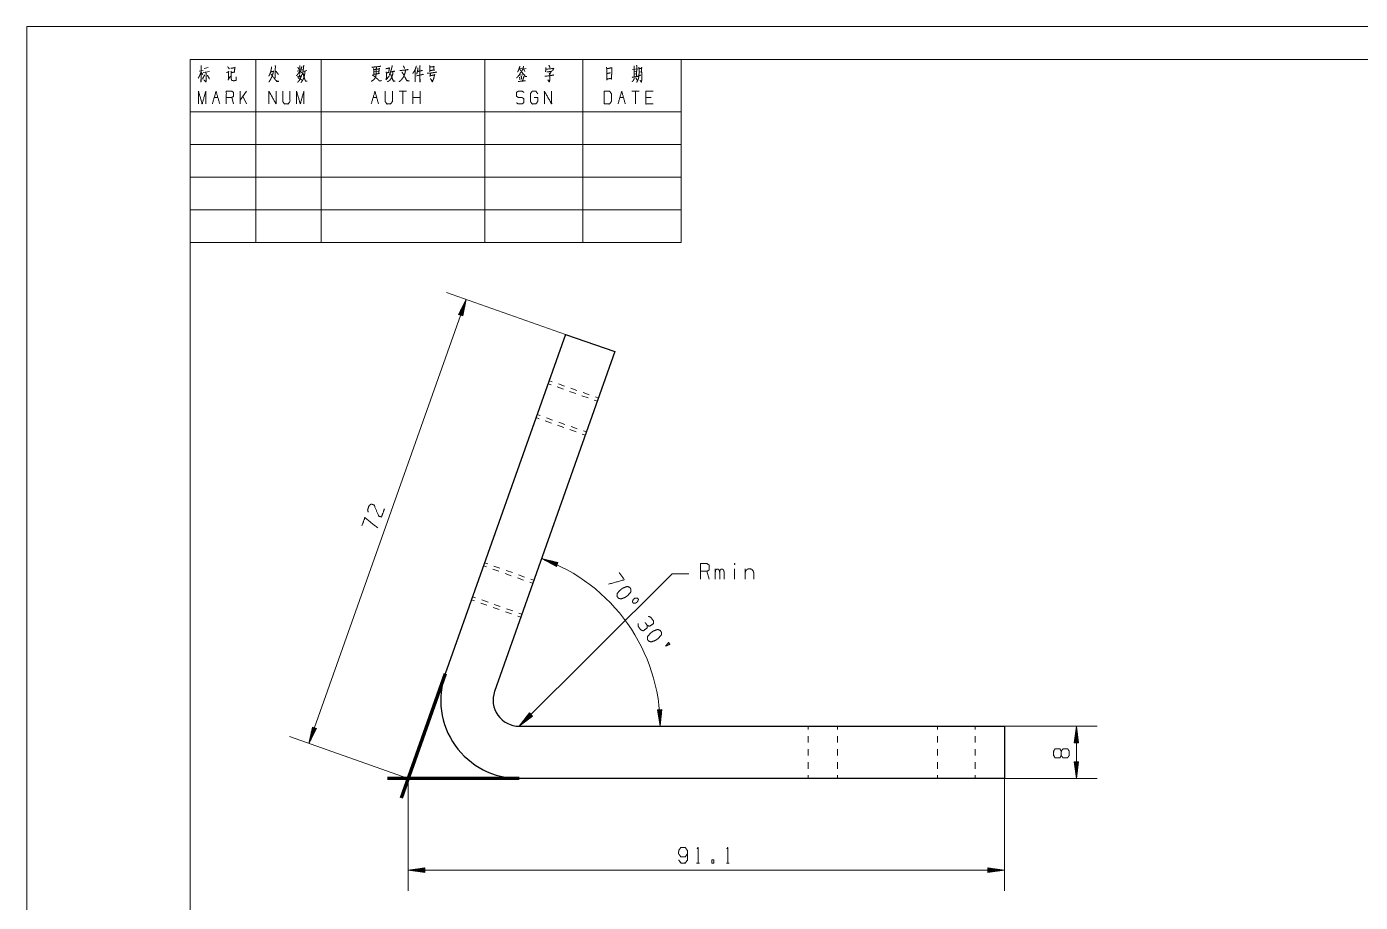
# Model space of a CAD drawing. Header units: millimetres. Extents: x 0 to 420, y 0 to 297.
# Drawn here: x 0 to 203.8, y 163.1 to 297 of the extents above; entities that cross this region are included whole.
import ezdxf

# ---------------------------------------------------------------- set-up
doc = ezdxf.new("R2010")
doc.units = ezdxf.units.MM
doc.layers.add('1', color=7, linetype='Continuous', true_color=0xffffff)

msp = doc.modelspace()

# ---------------------------------------------------------------- linework, layer by layer
at = {"layer": '1', "color": 132, "linetype": 'Continuous', "lineweight": 18}
for p, q in [((0, 297), (0, 0)), ((420, 297), (0, 297)), ((25, 292), (25, 264)), ((25, 292), (100, 292)), ((25, 292), (100, 292)), ((25, 292), (100, 292)), ((25, 292), (25, 5)), ((415, 292), (25, 292)), ((35, 292), (35, 264)), ((45, 292), (45, 264)), ((70, 292), (70, 264)), ((85, 292), (85, 264)), ((100, 292), (100, 264)), ((25, 284), (100, 284)), ((25, 279), (100, 279)), ((25, 274), (100, 274)), ((25, 269), (100, 269)), ((25, 264), (100, 264))]:
    msp.add_line(p, q, dxfattribs=at)
at = {"layer": '1', "color": 95, "linetype": 'Continuous', "lineweight": 18}
for p, q in [((26.34, 290.18), (26.96, 290.3)), ((26.7, 289.95), (26.92, 289.68)), ((26.99, 289.99), (27.95, 290.14)), ((27.13, 290.61), (27.71, 290.74)), ((41.34, 290.22), (42.13, 290.38)), ((42.25, 290.16), (42.79, 290.28)), ((53.17, 290.09), (53.7, 290.18)), ((54.91, 288.87), (55.37, 289.43)), ((75.25, 290.57), (75.67, 290.63)), ((75.35, 290.55), (75.45, 290.24)), ((75.83, 289.64), (75.37, 289.56)), ((75.82, 290.51), (76.35, 290.61)), ((75.98, 290.49), (76.11, 290.16)), ((92.56, 290.43), (93.43, 290.55)), ((92.84, 290.07), (93.11, 290.14)), ((92.86, 289.72), (93.09, 289.78)), ((93.6, 290.05), (93.85, 290.12)), ((28.66, 286.17), (29.22, 286.17)), ((31.62, 285.18), (31.34, 286.17)), ((33.59, 287.14), (32.63, 285.78)), ((32.63, 285.18), (32.63, 287.14)), ((33.59, 285.18), (33.04, 286.36)), ((52.94, 286.17), (53.49, 286.17)), ((58.02, 287.14), (56.9, 287.14)), ((57.46, 287.14), (57.46, 285.18)), ((59.02, 285.18), (59.02, 287.14)), ((60.14, 286.17), (59.02, 286.17)), ((60.14, 285.18), (60.14, 287.14)), ((90.65, 286.17), (91.2, 286.17)), ((93.6, 287.14), (92.49, 287.14)), ((93.05, 287.14), (93.05, 285.18)), ((95.45, 286.17), (94.61, 286.17)), ((105.23, 212.54), (105.23, 214.12)), ((108.18, 214.12), (108.18, 212.54)), ((109.79, 214.12), (109.79, 212.54)), ((104.3, 212.54), (103.96, 213.74)), ((102.38, 169.15), (102.8, 169.15)), ((106.93, 169.15), (107.35, 169.15))]:
    msp.add_line(p, q, dxfattribs=at)
at = {"layer": '1', "color": 13, "linetype": 'Continuous', "lineweight": 18}
for p, q in [((43.13, 187.43), (67.17, 255.3)), ((82.33, 249.93), (64.17, 256.36)), ((67.17, 255.3), (66, 253.02)), ((66.25, 252.93), (66.9, 254.78)), ((66.29, 252.91), (67.08, 255.13)), ((66.34, 252.9), (67.13, 255.11)), ((66.63, 252.79), (67.17, 255.3)), ((66, 253.02), (66.63, 252.79)), ((66.01, 253.02), (66.02, 253.05)), ((66.01, 253.02), (66.02, 253.05)), ((66.06, 253), (66.19, 253.39)), ((66.1, 252.98), (66.37, 253.74)), ((66.15, 252.97), (66.55, 254.09)), ((66.2, 252.95), (66.73, 254.43)), ((66.39, 252.88), (67.05, 254.73)), ((66.44, 252.86), (66.96, 254.35)), ((66.49, 252.85), (66.88, 253.97)), ((66.53, 252.83), (66.8, 253.59)), ((66.58, 252.81), (66.72, 253.21)), ((66.63, 252.8), (66.64, 252.83)), ((66.63, 252.8), (66.64, 252.83)), ((81.18, 215.09), (78.69, 215.69)), ((78.69, 215.69), (80.95, 214.47)), ((81.06, 214.76), (78.86, 215.59)), ((81.07, 214.81), (78.88, 215.64)), ((81.04, 214.71), (79.2, 215.41)), ((81.09, 214.85), (79.26, 215.55)), ((81.02, 214.66), (79.55, 215.22)), ((81.11, 214.9), (79.64, 215.46)), ((81, 214.62), (79.89, 215.04)), ((81.13, 214.95), (80.02, 215.37)), ((80.98, 214.57), (80.23, 214.85)), ((81.15, 215), (80.39, 215.28)), ((80.97, 214.52), (80.57, 214.67)), ((81.16, 215.04), (80.77, 215.19)), ((80.95, 214.47), (80.92, 214.49)), ((80.95, 214.47), (80.92, 214.49)), ((80.95, 214.47), (81.18, 215.09)), ((81.18, 215.09), (81.15, 215.1)), ((81.18, 215.09), (81.15, 215.1)), ((98.65, 213.35), (75.27, 190.06)), ((101.19, 213.35), (98.65, 213.35)), ((76.84, 192.09), (75.27, 190.06)), ((75.27, 190.06), (77.31, 191.61)), ((77.06, 191.87), (75.39, 190.21)), ((77.09, 191.83), (75.43, 190.17)), ((77.02, 191.9), (75.63, 190.52)), ((77.13, 191.8), (75.74, 190.41)), ((76.98, 191.94), (75.87, 190.83)), ((77.16, 191.76), (76.05, 190.65)), ((76.95, 191.98), (76.11, 191.14)), ((76.91, 192.01), (76.34, 191.44)), ((77.2, 191.72), (76.36, 190.88)), ((76.88, 192.05), (76.58, 191.75)), ((77.24, 191.69), (76.67, 191.12)), ((76.84, 192.08), (76.82, 192.06)), ((76.84, 192.08), (76.82, 192.06)), ((77.31, 191.61), (76.84, 192.09)), ((77.27, 191.65), (76.98, 191.36)), ((77.31, 191.62), (77.28, 191.59)), ((77.31, 191.62), (77.28, 191.59)), ((97.08, 192.6), (96.41, 192.59)), ((96.41, 192.59), (96.42, 192.56)), ((96.41, 192.59), (96.42, 192.56)), ((96.41, 192.59), (96.8, 190.06)), ((96.47, 192.59), (96.47, 192.17)), ((96.52, 192.59), (96.53, 191.79)), ((96.57, 192.59), (96.59, 191.4)), ((96.62, 192.59), (96.65, 191.02)), ((96.67, 192.59), (96.71, 190.63)), ((96.72, 192.6), (96.77, 190.25)), ((96.77, 192.6), (96.82, 190.25)), ((96.8, 190.06), (97.08, 192.6)), ((96.82, 192.6), (96.87, 190.64)), ((96.87, 192.6), (96.91, 191.02)), ((96.92, 192.6), (96.95, 191.41)), ((96.97, 192.6), (96.99, 191.8)), ((97.02, 192.6), (97.03, 192.18)), ((97.07, 192.6), (97.08, 192.57)), ((97.07, 192.6), (97.08, 192.57)), ((43.66, 189.93), (43.13, 187.43)), ((43.13, 187.43), (44.29, 189.71)), ((43.96, 189.83), (43.17, 187.62)), ((44, 189.81), (43.22, 187.6)), ((43.91, 189.85), (43.25, 188)), ((43.86, 189.86), (43.33, 188.38)), ((44.05, 189.8), (43.4, 187.95)), ((43.81, 189.88), (43.41, 188.76)), ((43.76, 189.9), (43.5, 189.14)), ((44.1, 189.78), (43.57, 188.29)), ((43.72, 189.91), (43.58, 189.52)), ((43.67, 189.93), (43.66, 189.9)), ((43.67, 189.93), (43.66, 189.9)), ((44.29, 189.71), (43.66, 189.93)), ((44.15, 189.76), (43.75, 188.64)), ((44.19, 189.74), (43.93, 188.99)), ((44.24, 189.73), (44.1, 189.33)), ((44.29, 189.71), (44.28, 189.68)), ((44.29, 189.71), (44.28, 189.68)), ((149.42, 190.06), (163.58, 190.06)), ((160.41, 190.06), (160.07, 187.52)), ((160.38, 187.52), (160.38, 189.86)), ((160.74, 187.52), (160.41, 190.06)), ((160.41, 190.06), (160.41, 182.06)), ((160.43, 187.52), (160.43, 189.86)), ((58.3, 182.06), (40.14, 188.49)), ((160.07, 187.52), (160.74, 187.52)), ((160.08, 187.52), (160.08, 187.55)), ((160.08, 187.52), (160.08, 187.55)), ((160.13, 187.52), (160.13, 187.93)), ((160.18, 187.52), (160.18, 188.32)), ((160.23, 187.52), (160.23, 188.71)), ((160.28, 187.52), (160.28, 189.09)), ((160.33, 187.52), (160.33, 189.48)), ((160.48, 187.52), (160.48, 189.48)), ((160.53, 187.52), (160.53, 189.09)), ((160.58, 187.52), (160.58, 188.71)), ((160.63, 187.52), (160.63, 188.32)), ((160.69, 187.52), (160.69, 187.93)), ((160.74, 187.52), (160.74, 187.55)), ((160.74, 187.52), (160.74, 187.55)), ((160.07, 184.6), (160.41, 182.06)), ((160.74, 184.6), (160.07, 184.6)), ((160.08, 184.6), (160.08, 184.56)), ((160.08, 184.6), (160.08, 184.56)), ((160.13, 184.6), (160.13, 184.18)), ((160.18, 184.6), (160.18, 183.79)), ((160.23, 184.6), (160.23, 183.41)), ((160.28, 184.6), (160.28, 183.02)), ((160.33, 184.6), (160.33, 182.64)), ((160.38, 184.6), (160.38, 182.25)), ((160.41, 182.06), (160.74, 184.6)), ((160.43, 184.6), (160.43, 182.25)), ((160.48, 184.6), (160.48, 182.64)), ((160.53, 184.6), (160.53, 183.02)), ((160.58, 184.6), (160.58, 183.41)), ((160.63, 184.6), (160.63, 183.79)), ((160.69, 184.6), (160.69, 184.18)), ((160.74, 184.6), (160.74, 184.56)), ((160.74, 184.6), (160.74, 184.56)), ((58.3, 182.06), (58.3, 164.88)), ((149.42, 182.06), (163.58, 182.06)), ((149.42, 182.06), (149.42, 164.88)), ((60.84, 168.39), (58.3, 168.06)), ((58.3, 168.06), (60.84, 167.72)), ((58.3, 168.06), (149.42, 168.06)), ((60.84, 168.08), (58.49, 168.08)), ((60.84, 168.03), (58.49, 168.03)), ((60.84, 168.13), (58.87, 168.13)), ((60.84, 167.98), (58.87, 167.98)), ((60.84, 168.18), (59.26, 168.18)), ((60.84, 167.93), (59.26, 167.93)), ((60.84, 168.23), (59.65, 168.23)), ((60.84, 167.88), (59.65, 167.88)), ((60.84, 168.28), (60.03, 168.28)), ((60.84, 167.83), (60.03, 167.83)), ((60.84, 168.34), (60.42, 168.34)), ((60.84, 167.78), (60.42, 167.78)), ((60.84, 168.39), (60.8, 168.39)), ((60.84, 168.39), (60.8, 168.39)), ((60.84, 167.73), (60.8, 167.73)), ((60.84, 167.73), (60.8, 167.73)), ((60.84, 167.72), (60.84, 168.39)), ((146.88, 168.39), (146.91, 168.39)), ((146.88, 168.39), (146.91, 168.39)), ((146.88, 168.39), (146.88, 167.72)), ((149.42, 168.06), (146.88, 168.39)), ((146.88, 168.34), (147.3, 168.34)), ((146.88, 168.28), (147.68, 168.28)), ((146.88, 168.23), (148.07, 168.23)), ((146.88, 168.18), (148.46, 168.18)), ((146.88, 168.13), (148.84, 168.13)), ((146.88, 168.08), (149.23, 168.08)), ((146.88, 167.72), (149.42, 168.06)), ((146.88, 168.03), (149.23, 168.03)), ((146.88, 167.98), (148.84, 167.98)), ((146.88, 167.93), (148.46, 167.93)), ((146.88, 167.88), (148.07, 167.88)), ((146.88, 167.83), (147.68, 167.83)), ((146.88, 167.78), (147.3, 167.78)), ((146.88, 167.73), (146.91, 167.73)), ((146.88, 167.73), (146.91, 167.73))]:
    msp.add_line(p, q, dxfattribs=at)
at = {"layer": '1', "color": 30, "linetype": 'Continuous', "lineweight": 25}
for p, q in [((82.33, 249.93), (63.96, 198.06)), ((82.33, 249.93), (89.9, 247.34)), ((89.9, 247.34), (71.5, 195.39)), ((75.27, 190.06), (149.42, 190.06)), ((149.42, 190.06), (149.42, 182.06)), ((149.42, 182.06), (75.27, 182.06))]:
    msp.add_line(p, q, dxfattribs=at)
at = {"layer": '1', "color": 43, "linetype": 'Continuous', "lineweight": 18}
for p, q in [((79.84, 242.89), (80.31, 242.72)), ((80.14, 242.25), (79.67, 242.42)), ((82.03, 241.59), (81.08, 241.92)), ((81.25, 242.39), (82.19, 242.06)), ((83.91, 240.92), (82.97, 241.25)), ((83.14, 241.72), (84.08, 241.39)), ((85.8, 240.25), (84.86, 240.58)), ((85.02, 241.06), (85.97, 240.72)), ((87.21, 239.75), (86.74, 239.92)), ((86.91, 240.39), (87.38, 240.22)), ((77.84, 237.24), (78.31, 237.07)), ((78, 237.71), (78.47, 237.54)), ((79.25, 236.73), (80.19, 236.4)), ((79.42, 237.21), (80.36, 236.87)), ((81.3, 236.54), (82.24, 236.2)), ((81.13, 236.07), (82.08, 235.73)), ((83.02, 235.4), (83.96, 235.07)), ((83.19, 235.87), (84.13, 235.54)), ((84.9, 234.73), (85.38, 234.56)), ((85.07, 235.2), (85.54, 235.04)), ((70.28, 214.4), (69.81, 214.57)), ((70.45, 214.87), (69.98, 215.04)), ((72.17, 213.74), (71.22, 214.07)), ((72.33, 214.21), (71.39, 214.54)), ((74.05, 213.07), (73.11, 213.4)), ((74.22, 213.54), (73.28, 213.87)), ((75.94, 212.4), (74.99, 212.73)), ((76.1, 212.87), (75.16, 213.21)), ((77.35, 211.9), (76.88, 212.07)), ((77.52, 212.37), (77.05, 212.54)), ((68.44, 209.22), (67.97, 209.39)), ((68.14, 209.86), (68.61, 209.69)), ((70.33, 208.55), (69.39, 208.89)), ((69.55, 209.36), (70.5, 209.02)), ((72.21, 207.88), (71.27, 208.22)), ((71.44, 208.69), (72.38, 208.35)), ((73.32, 208.02), (74.27, 207.69)), ((74.1, 207.22), (73.16, 207.55)), ((75.51, 206.72), (75.04, 206.88)), ((75.21, 207.35), (75.68, 207.19)), ((119.42, 189.56), (119.42, 190.06)), ((123.92, 190.06), (123.92, 189.56)), ((139.17, 189.56), (139.17, 190.06)), ((144.92, 189.56), (144.92, 190.06)), ((119.42, 187.56), (119.42, 188.56)), ((123.92, 188.56), (123.92, 187.56)), ((139.17, 187.56), (139.17, 188.56)), ((144.92, 187.56), (144.92, 188.56)), ((119.42, 185.56), (119.42, 186.56)), ((123.92, 186.56), (123.92, 185.56)), ((139.17, 185.56), (139.17, 186.56)), ((144.92, 185.56), (144.92, 186.56)), ((119.42, 183.56), (119.42, 184.56)), ((123.92, 184.56), (123.92, 183.56)), ((139.17, 183.56), (139.17, 184.56)), ((144.92, 183.56), (144.92, 184.56)), ((119.42, 182.06), (119.42, 182.56)), ((123.92, 182.56), (123.92, 182.06)), ((139.17, 182.06), (139.17, 182.56)), ((144.92, 182.06), (144.92, 182.56))]:
    msp.add_line(p, q, dxfattribs=at)
at = {"layer": '1', "color": 252, "linetype": 'Continuous', "lineweight": 70}
for p, q in [((63.96, 198.06), (57.24, 179.06)), ((75.27, 182.06), (55.12, 182.06))]:
    msp.add_line(p, q, dxfattribs=at)
at = {"layer": '1', "color": 13, "linetype": 'Continuous', "lineweight": 18}
msp.add_arc((69.62, 190.06), 27.19, 0, 70.5, dxfattribs=at)
at = {"layer": '1', "color": 30, "linetype": 'Continuous', "lineweight": 25}
for radius in [12, 4]:
    msp.add_arc((75.27, 194.06), radius, 160.5, 270, dxfattribs=at)
at = {"layer": '1', "color": 95, "linetype": 'Continuous', "lineweight": 18}
for points, knots in [([(26.67, 290.16), (26.6, 289.91), (26.48, 289.62), (26.35, 289.35), (26.23, 289.14)], [0, 0, 0.233514, 0.515368, 0.78555, 1, 1]), ([(26.67, 291.07), (26.66, 288.89), (26.63, 288.5), (26.61, 288.71), (26.64, 288.94)], [0, 0, 0.723303, 0.854546, 0.923601, 1, 1]), ([(27.18, 289.66), (27.17, 289.58), (26.86, 288.96)], [0, 0, 0.108202, 1, 1]), ([(27.37, 289.99), (27.42, 289.87), (27.42, 288.83), (27.4, 288.6), (27.39, 288.52), (27.11, 288.85), (27.39, 288.56)], [0, 0, 0.056947, 0.504404, 0.603051, 0.639405, 0.826366, 1, 1]), ([(27.61, 289.58), (27.87, 289.16), (27.92, 289), (27.81, 289.27)], [0, 0, 0.516563, 0.696901, 1, 1]), ([(30.53, 289.99), (30.92, 290.09), (30.86, 290.16), (30.83, 288.96), (30.77, 288.83), (31.12, 289.41)], [0, 0, 0.158008, 0.19221, 0.673433, 0.728446, 1, 1]), ([(30.7, 290.88), (30.87, 290.72), (30.92, 290.63), (30.92, 290.53), (30.9, 290.67)], [0, 0, 0.413146, 0.573572, 0.750721, 1, 1]), ([(31.19, 290.63), (31.87, 290.74), (31.82, 290.8), (31.73, 290.05), (31.82, 290.05), (31.25, 289.99)], [0, 0, 0.313958, 0.349012, 0.694882, 0.735357, 1, 1]), ([(31.22, 290.22), (31.25, 289.91), (31.25, 289.2), (31.27, 288.98), (31.3, 288.87), (31.34, 288.81), (31.41, 288.77), (31.53, 288.75), (31.66, 288.73), (32.03, 288.79), (32, 289.33), (32, 288.79)], [0, 0, 0.097093, 0.316208, 0.387239, 0.42073, 0.444406, 0.470581, 0.507596, 0.549105, 0.664641, 0.832445, 1, 1]), ([(37.43, 290.84), (37.42, 290.72), (37.34, 290.3), (37.26, 290.01), (37.18, 289.8), (37.09, 289.6), (37.01, 289.43)], [0, 0, 0.084498, 0.36853, 0.573114, 0.721457, 0.873368, 1, 1]), ([(37.28, 290.09), (37.75, 290.18), (37.71, 290.22), (37.68, 290.03), (37.62, 289.76), (37.56, 289.6), (37.48, 289.37), (37.4, 289.18), (37.28, 288.98), (37.2, 288.81), (37.02, 288.56)], [0, 0, 0.202443, 0.228131, 0.308408, 0.425631, 0.500403, 0.604281, 0.689483, 0.790714, 0.870506, 1, 1]), ([(37.28, 289.8), (38.22, 288.62), (38.56, 288.65), (38.54, 288.65), (38.24, 288.67), (38.08, 288.81)], [0, 0, 0.632183, 0.773704, 0.779845, 0.909108, 1, 1]), ([(37.97, 291.05), (38.02, 290.94), (38, 290.84), (37.99, 289.12), (37.97, 289.23), (38, 289.45)], [0, 0, 0.049543, 0.095606, 0.852767, 0.898838, 1, 1]), ([(38.1, 290.16), (38.13, 290.14), (38.4, 289.8), (38.47, 289.68)], [0, 0, 0.059448, 0.761031, 1, 1]), ([(41.75, 290.24), (41.62, 290.01), (41.48, 289.8), (41.35, 289.64), (41.22, 289.49)], [0, 0, 0.287221, 0.555142, 0.786181, 1, 1]), ([(41.34, 289.31), (41.97, 289.45), (41.98, 289.64), (41.98, 289.56), (41.91, 289.31), (41.81, 289.04), (41.7, 288.83), (41.59, 288.71), (41.48, 288.58), (41.41, 288.52)], [0, 0, 0.30447, 0.39258, 0.431622, 0.553714, 0.689469, 0.798362, 0.878841, 0.954752, 1, 1]), ([(41.43, 290.8), (41.56, 290.57), (41.59, 290.43)], [0, 0, 0.640221, 1, 1]), ([(41.72, 289.66), (41.56, 289.08), (41.66, 289.04), (41.78, 289), (41.89, 288.94), (42.04, 288.85)], [0, 0, 0.5291, 0.62629, 0.735524, 0.852093, 1, 1]), ([(41.73, 291.07), (41.76, 290.92), (41.76, 289.78), (41.73, 289.93), (41.76, 290.05)], [0, 0, 0.094654, 0.823636, 0.91829, 1, 1]), ([(41.76, 290.2), (41.94, 290.07), (42.03, 289.97)], [0, 0, 0.613122, 1, 1]), ([(42.03, 290.92), (42.03, 290.82), (41.91, 290.34)], [0, 0, 0.174301, 1, 1]), ([(42.54, 290.16), (42.49, 289.8), (42.45, 289.56), (42.41, 289.35), (42.35, 289.16), (42.23, 288.91), (42.13, 288.73), (42.01, 288.56), (41.92, 288.48)], [0, 0, 0.19438, 0.332636, 0.448614, 0.555649, 0.70616, 0.822692, 0.933847, 1, 1]), ([(42.33, 291.11), (42.33, 290.98), (42.32, 290.76), (42.27, 290.47), (42.23, 290.16), (42.17, 289.91), (42.1, 289.68), (42.08, 289.62)], [0, 0, 0.081852, 0.232243, 0.425429, 0.63211, 0.800313, 0.957953, 1, 1]), ([(42.22, 289.89), (42.25, 289.85), (42.39, 289.27), (42.49, 289), (42.6, 288.71), (42.63, 288.65), (42.85, 288.67), (42.63, 288.69), (42.55, 288.81)], [0, 0, 0.026721, 0.341749, 0.493483, 0.655465, 0.691641, 0.80784, 0.924039, 1, 1]), ([(53.44, 290.84), (53.42, 290.18), (53.41, 289.85), (53.39, 289.66), (53.38, 289.56), (53.36, 289.43), (53.32, 289.31), (53.27, 289.2), (53.14, 289.02), (53, 288.85), (52.79, 288.73), (52.69, 288.67), (52.65, 288.65)], [0, 0, 0.263783, 0.395771, 0.470171, 0.511786, 0.56157, 0.614019, 0.658777, 0.749614, 0.837596, 0.932985, 0.980677, 1, 1]), ([(52.76, 290.82), (52.82, 290.78), (52.85, 290.8), (54.11, 290.94), (54.07, 290.96), (53.92, 290.92)], [0, 0, 0.045522, 0.068286, 0.872626, 0.90344, 1, 1]), ([(52.82, 289.6), (52.89, 289.6), (53.17, 289.37), (53.41, 289.16), (53.63, 288.98), (53.9, 288.71), (54.23, 288.75), (53.92, 288.71), (53.82, 288.79)], [0, 0, 0.033467, 0.197839, 0.340788, 0.472468, 0.649452, 0.797921, 0.939753, 1, 1]), ([(53, 290.59), (53.04, 290.41), (53.04, 289.66), (53.03, 289.7), (53.89, 289.85), (53.8, 289.85), (53.89, 290.63), (53.92, 290.57), (53.87, 290.53), (53.04, 290.43)], [0, 0, 0.051663, 0.252803, 0.264656, 0.500971, 0.524672, 0.738301, 0.756829, 0.773117, 1, 1]), ([(54.88, 290.57), (55.47, 290.67), (55.41, 290.74), (55.34, 290.01), (55.41, 290.01), (54.97, 289.93), (54.94, 290.12), (54.97, 289.89), (54.96, 288.96)], [0, 0, 0.181366, 0.207406, 0.429567, 0.451891, 0.588199, 0.645735, 0.715777, 1, 1]), ([(55.98, 290.12), (55.98, 289.99), (55.92, 289.66), (55.86, 289.47), (55.81, 289.31), (55.73, 289.16), (55.65, 289.02), (55.54, 288.87), (55.31, 288.67), (55.13, 288.58)], [0, 0, 0.067236, 0.249298, 0.354996, 0.450079, 0.537949, 0.629663, 0.725721, 0.894899, 1, 1]), ([(55.85, 291.05), (55.82, 290.8), (55.73, 290.47), (55.62, 290.12), (55.53, 289.89), (55.47, 289.72), (55.41, 289.58)], [0, 0, 0.162457, 0.385014, 0.625897, 0.784413, 0.898493, 1, 1]), ([(55.54, 289.8), (55.59, 289.78), (56.04, 288.67), (56.32, 288.65), (56.06, 288.71), (55.98, 288.83)], [0, 0, 0.024909, 0.644018, 0.787117, 0.926016, 1, 1]), ([(55.62, 290.07), (56.27, 290.2), (56.2, 290.22), (56.08, 290.18)], [0, 0, 0.769962, 0.857327, 1, 1]), ([(57.88, 290.32), (57.88, 290.2), (57.81, 289.91), (57.74, 289.68), (57.65, 289.43), (57.52, 289.23), (57.5, 289.18), (57.42, 289.08), (57.31, 288.94), (57.18, 288.81), (57.06, 288.69), (56.93, 288.58)], [0, 0, 0.060656, 0.206644, 0.323463, 0.452143, 0.571976, 0.593424, 0.659716, 0.74639, 0.834816, 0.918178, 1, 1]), ([(57.02, 290.28), (58.29, 290.43), (58.21, 290.45), (58.12, 290.41)], [0, 0, 0.872478, 0.933903, 1, 1]), ([(57.34, 290.05), (57.4, 290.01), (58.1, 288.75), (58.43, 288.69), (58.12, 288.77), (58.02, 288.89)], [0, 0, 0.030854, 0.652647, 0.79375, 0.930716, 1, 1]), ([(57.56, 291.03), (57.66, 290.84), (57.71, 290.72), (57.74, 290.59)], [0, 0, 0.450481, 0.729637, 1, 1]), ([(59.55, 290.98), (59.48, 290.72), (59.38, 290.47), (59.26, 290.24), (59.14, 290.05), (59, 289.85)], [0, 0, 0.21836, 0.428744, 0.629221, 0.801494, 1, 1]), ([(59.38, 290.41), (59.39, 289.16), (59.39, 288.56), (59.38, 288.69), (59.39, 288.91)], [0, 0, 0.565717, 0.839123, 0.896086, 1, 1]), ([(59.57, 289.49), (60.61, 289.7), (60.53, 289.72), (60.4, 289.66)], [0, 0, 0.826976, 0.886334, 1, 1]), ([(59.8, 290.72), (59.76, 290.38), (59.7, 290.09), (59.64, 289.89), (59.6, 289.76)], [0, 0, 0.34211, 0.644851, 0.86512, 1, 1]), ([(59.8, 290.14), (60.47, 290.32), (60.4, 290.32), (60.28, 290.26)], [0, 0, 0.772509, 0.853435, 1, 1]), ([(60.08, 291.07), (60.12, 290.98), (60.09, 291.03), (60.11, 288.54), (60.09, 288.73), (60.11, 289.04)], [0, 0, 0.029975, 0.04619, 0.840789, 0.900562, 1, 1]), ([(61.18, 289.87), (61.37, 289.87), (61.75, 289.91), (62.68, 290.05), (62.58, 290.07), (62.43, 290.03)], [0, 0, 0.10704, 0.322386, 0.855626, 0.914427, 1, 1]), ([(61.57, 291.07), (61.63, 290.82), (61.63, 290.09), (61.63, 290.28), (62.33, 290.38), (62.21, 290.38), (62.24, 290.9), (62.26, 290.98), (62.29, 290.92), (62.19, 290.9), (61.63, 290.82)], [0, 0, 0.076614, 0.294117, 0.350048, 0.563214, 0.598361, 0.753971, 0.779215, 0.799829, 0.831205, 1, 1]), ([(61.73, 289.91), (61.63, 289.41), (61.6, 289.49), (62.38, 289.62), (62.33, 289.7), (62.33, 289.62), (62.24, 289.27), (62.19, 289.04), (62.11, 288.85), (62.05, 288.71), (62.01, 288.6), (61.98, 288.58), (61.72, 289.06), (62, 288.62)], [0, 0, 0.13637, 0.159981, 0.371157, 0.396349, 0.418604, 0.516111, 0.579311, 0.63312, 0.675133, 0.705357, 0.714996, 0.861275, 1, 1]), ([(75.64, 290.3), (75.63, 290.2), (75.39, 289.83), (75.38, 289.78), (75.26, 289.6), (75.06, 289.37), (74.85, 289.16)], [0, 0, 0.074337, 0.387309, 0.418539, 0.575027, 0.79286, 1, 1]), ([(75.37, 290.98), (75.35, 290.84), (75.23, 290.53), (75.13, 290.28), (75.01, 290.07)], [0, 0, 0.148006, 0.485257, 0.758321, 1, 1]), ([(75.58, 289.43), (75.64, 289.12), (75.61, 288.96), (75.61, 289.18)], [0, 0, 0.443891, 0.680119, 1, 1]), ([(75.61, 290.16), (76.2, 289.37), (76.43, 289.37), (76.2, 289.39), (76.08, 289.54)], [0, 0, 0.599324, 0.742451, 0.886135, 1, 1]), ([(75.91, 290.98), (75.92, 290.88), (75.75, 290.3)], [0, 0, 0.147218, 1, 1]), ([(75.95, 289.41), (75.95, 289.27), (75.77, 288.69)], [0, 0, 0.19307, 1, 1]), ([(79.2, 289.41), (80.57, 289.6), (80.49, 289.62), (80.28, 289.56)], [0, 0, 0.820202, 0.873508, 1, 1]), ([(79.34, 290.74), (79.34, 290.51), (79.33, 290.34), (79.3, 290.22), (79.27, 290.12)], [0, 0, 0.361949, 0.626223, 0.829034, 1, 1]), ([(79.34, 290.49), (80.57, 290.63), (80.56, 290.67), (80.37, 290.26)], [0, 0, 0.712481, 0.737756, 1, 1]), ([(79.49, 290.07), (80.25, 290.18), (80.21, 290.24), (79.92, 289.72)], [0, 0, 0.533866, 0.586729, 1, 1]), ([(79.87, 289.87), (79.9, 289.76), (79.93, 289.64), (79.94, 289.43), (79.94, 289), (79.93, 288.85), (79.9, 288.65), (79.86, 288.52), (79.64, 288.87), (79.87, 288.56)], [0, 0, 0.049623, 0.1085, 0.204239, 0.404798, 0.471991, 0.568442, 0.629223, 0.820578, 1, 1]), ([(79.78, 291.09), (79.89, 290.96), (79.93, 290.86), (79.96, 290.69)], [0, 0, 0.364604, 0.619196, 1, 1]), ([(88.61, 290.8), (88.64, 290.59), (88.66, 290.14), (88.67, 289.66), (88.67, 289.6), (88.67, 288.83), (88.67, 288.98), (89.24, 289.1), (89.36, 288.96), (89.39, 289.14), (89.39, 289.39), (89.4, 289.87), (89.42, 290.36), (89.42, 290.78), (89.43, 290.72), (88.66, 290.57)], [0, 0, 0.037589, 0.119519, 0.205166, 0.216331, 0.354043, 0.380097, 0.485125, 0.518622, 0.552532, 0.597196, 0.682843, 0.77221, 0.846648, 0.858119, 1, 1]), ([(88.67, 289.83), (89.24, 289.95), (89.18, 289.97), (89.05, 289.89)], [0, 0, 0.728512, 0.805958, 1, 1]), ([(92.52, 289.25), (93.43, 289.41), (93.38, 289.43), (93.33, 289.37)], [0, 0, 0.873246, 0.919206, 1, 1]), ([(92.8, 290.98), (92.83, 290.86), (92.83, 289.31)], [0, 0, 0.075954, 1, 1]), ([(93.21, 291.11), (93.24, 290.98), (93.19, 289.37)], [0, 0, 0.073211, 1, 1]), ([(93.55, 290.82), (93.59, 290.59), (93.59, 290.14), (93.57, 289.64), (93.55, 289.33), (93.47, 289), (93.38, 288.79), (93.22, 288.48)], [0, 0, 0.096217, 0.285187, 0.491418, 0.620825, 0.76157, 0.854869, 1, 1]), ([(93.57, 289.52), (93.6, 289.52), (93.84, 289.58)], [0, 0, 0.107799, 1, 1]), ([(93.59, 290.57), (94.03, 290.67), (93.98, 290.74), (93.98, 290.05), (94, 289.12), (93.98, 288.77), (93.97, 288.56), (93.95, 288.5), (93.74, 288.77), (93.94, 288.58)], [0, 0, 0.13308, 0.155522, 0.357051, 0.631901, 0.735808, 0.797028, 0.815849, 0.918301, 1, 1]), ([(75.12, 288.62), (76.23, 288.73), (76.16, 288.73), (75.99, 288.71)], [0, 0, 0.825897, 0.879998, 1, 1]), ([(75.31, 289.27), (75.38, 289), (75.38, 288.87), (75.37, 289.04)], [0, 0, 0.489807, 0.707975, 1, 1]), ([(92.86, 289.12), (92.84, 289.02), (92.73, 288.81), (92.62, 288.67), (92.52, 288.56)], [0, 0, 0.157085, 0.51447, 0.781154, 1, 1]), ([(93.09, 289.18), (93.25, 288.94), (93.25, 288.83), (93.19, 289.02)], [0, 0, 0.497679, 0.671694, 1, 1]), ([(26.26, 285.18), (26.26, 287.14), (26.82, 285.18), (27.37, 287.14), (27.37, 285.18)], [0, 0, 0.245192, 0.5, 0.754808, 1, 1]), ([(30.51, 285.18), (30.51, 287.14), (31.34, 287.14), (31.62, 286.96), (31.62, 286.36), (31.34, 286.17), (30.51, 286.17)], [0, 0, 0.400952, 0.571035, 0.639278, 0.761676, 0.829917, 1, 1]), ([(37.01, 285.18), (37.01, 287.14), (38.12, 285.18), (38.12, 287.14)], [0, 0, 0.317574, 0.682426, 1, 1]), ([(39.13, 287.14), (39.13, 285.57), (39.39, 285.18), (39.95, 285.18), (40.24, 285.57), (40.24, 287.14)], [0, 0, 0.337152, 0.438599, 0.557781, 0.662848, 1, 1]), ([(41.25, 285.18), (41.25, 287.14), (41.81, 285.18), (42.36, 287.14), (42.36, 285.18)], [0, 0, 0.245192, 0.5, 0.754808, 1, 1]), ([(54.78, 287.14), (54.78, 285.57), (55.05, 285.18), (55.6, 285.18), (55.89, 285.57), (55.89, 287.14)], [0, 0, 0.337152, 0.438599, 0.557781, 0.662848, 1, 1]), ([(74.85, 285.36), (75.13, 285.18), (75.7, 285.18), (75.98, 285.39), (75.98, 285.97), (75.7, 286.17), (75.15, 286.17), (74.85, 286.36), (74.85, 286.96), (75.15, 287.14), (75.7, 287.14), (75.98, 286.96)], [0, 0, 0.068035, 0.184054, 0.254521, 0.372333, 0.442799, 0.555843, 0.626367, 0.748393, 0.81892, 0.931964, 1, 1]), ([(77.55, 286.17), (78.1, 286.17), (78.1, 285.57), (77.82, 285.18), (77.25, 285.18), (76.97, 285.57), (76.97, 286.75), (77.27, 287.14), (77.81, 287.14), (78.09, 286.75)], [0, 0, 0.103295, 0.214797, 0.304261, 0.410274, 0.499739, 0.718892, 0.809956, 0.910533, 1, 1]), ([(79.11, 285.18), (79.11, 287.14), (80.22, 285.18), (80.22, 287.14)], [0, 0, 0.317574, 0.682426, 1, 1]), ([(88.25, 285.18), (89.07, 285.18), (89.36, 285.57), (89.36, 286.75), (89.07, 287.14), (88.25, 287.14), (88.25, 285.18)], [0, 0, 0.142133, 0.227159, 0.431787, 0.516817, 0.65895, 1, 1]), ([(90.37, 285.18), (90.93, 287.14), (91.48, 285.18)], [0, 0, 0.5, 1, 1]), ([(95.73, 285.18), (94.61, 285.18), (94.61, 287.14), (95.73, 287.14)], [0, 0, 0.265389, 0.734611, 1, 1]), ([(52.2, 222.76), (52.1, 223.14), (52.33, 223.79), (52.65, 224.03), (53.1, 223.87), (53.78, 222.19), (54.23, 222.04), (54.68, 223.31)], [0, 0, 0.069692, 0.192976, 0.265272, 0.350225, 0.674738, 0.759751, 1, 1]), ([(53.64, 220.37), (51.68, 221.96), (51.23, 220.69)], [0, 0, 0.652472, 1, 1]), ([(102.96, 212.54), (102.96, 214.92), (103.96, 214.92), (104.3, 214.69), (104.3, 213.97), (103.96, 213.74), (102.96, 213.74)], [0, 0, 0.400952, 0.571036, 0.639278, 0.761674, 0.829917, 1, 1]), ([(105.23, 213.64), (105.29, 213.92), (105.46, 214.09), (105.66, 214.09), (105.83, 213.92), (105.9, 213.64), (105.9, 212.54)], [0, 0, 0.11888, 0.224454, 0.306983, 0.412557, 0.533083, 1, 1]), ([(105.9, 213.64), (105.96, 213.92), (106.13, 214.09), (106.35, 214.09), (106.5, 213.92), (106.58, 213.64), (106.58, 212.54)], [0, 0, 0.118606, 0.223937, 0.313759, 0.413913, 0.534159, 1, 1]), ([(108.18, 214.77), (108.22, 214.87), (108.18, 214.94), (108.14, 214.87), (108.18, 214.77)], [0, 0, 0.280636, 0.49999, 0.719355, 1, 1]), ([(109.79, 213.52), (109.89, 213.82), (110.09, 214.04), (110.33, 214.12), (110.56, 214.12), (110.81, 214.04), (111, 213.82), (111.11, 213.52), (111.11, 212.54)], [0, 0, 0.107749, 0.208449, 0.296007, 0.373818, 0.461376, 0.562076, 0.669825, 1, 1]), ([(88.9, 211.77), (91.33, 212.45), (90.55, 213.55)], [0, 0, 0.652472, 1, 1]), ([(90.41, 209.64), (90.8, 209.51), (91.48, 209.77), (91.86, 210.05), (92.35, 210.61), (92.34, 211.01), (92.15, 211.29), (91.77, 211.43), (91.08, 211.16), (90.7, 210.87), (90.22, 210.33), (90.21, 209.92), (90.41, 209.64)], [0, 0, 0.067525, 0.183971, 0.260582, 0.380942, 0.446141, 0.500304, 0.565503, 0.685863, 0.762529, 0.878308, 0.945834, 1, 1]), ([(92.56, 209.07), (92.69, 208.88), (93.08, 208.89), (93.34, 209.08), (93.49, 209.44), (93.35, 209.63), (92.95, 209.63), (92.69, 209.44), (92.56, 209.07)], [0, 0, 0.085675, 0.230388, 0.35158, 0.496295, 0.58197, 0.730388, 0.851576, 1, 1]), ([(93.44, 205.74), (93.44, 205.35), (93.84, 204.79), (94.21, 204.64), (94.81, 205.06), (94.82, 205.48), (94.52, 205.9)], [0, 0, 0.124123, 0.343685, 0.472446, 0.703376, 0.836731, 1, 1]), ([(94.82, 205.48), (95.19, 205.33), (95.79, 205.75), (95.78, 206.16), (95.38, 206.72), (95, 206.86)], [0, 0, 0.153876, 0.429854, 0.583723, 0.846127, 1, 1]), ([(95.05, 203.07), (95.45, 202.94), (96.12, 203.2), (96.51, 203.47), (97, 204.04), (96.99, 204.44), (96.79, 204.72), (96.42, 204.86), (95.72, 204.59), (95.34, 204.3), (94.87, 203.76), (94.85, 203.35), (95.05, 203.07)], [0, 0, 0.067525, 0.183971, 0.260584, 0.380944, 0.446142, 0.500305, 0.565505, 0.685864, 0.76253, 0.878312, 0.945834, 1, 1]), ([(97.64, 202.31), (98.11, 202.86), (98.3, 202.58), (97.64, 202.31)], [0, 0, 0.406596, 0.595722, 1, 1]), ([(158.11, 185.57), (157.89, 185.25), (157.16, 185.25), (156.94, 185.57), (156.94, 186.26), (157.16, 186.6), (157.89, 186.6), (158.11, 186.26), (158.11, 185.57), (158.36, 185.24), (159.06, 185.24), (159.31, 185.57), (159.31, 186.26), (159.09, 186.6), (158.36, 186.6), (158.11, 186.26)], [0, 0, 0.047572, 0.136084, 0.183656, 0.267813, 0.317164, 0.405676, 0.455028, 0.539184, 0.590296, 0.675755, 0.726867, 0.811023, 0.860375, 0.948886, 1, 1]), ([(99.64, 169.62), (99.96, 169.15), (100.65, 169.15), (100.98, 169.62), (100.98, 171.05), (100.65, 171.52), (99.96, 171.52), (99.64, 171.05), (99.62, 170.57), (99.96, 170.1), (100.65, 170.1), (100.98, 170.57)], [0, 0, 0.076856, 0.169525, 0.247728, 0.439296, 0.5175, 0.610168, 0.687025, 0.750925, 0.829128, 0.921797, 1, 1]), ([(102.45, 171.32), (102.59, 171.52), (102.59, 169.15)], [0, 0, 0.093491, 1, 1]), ([(107, 171.32), (107.14, 171.52), (107.14, 169.15)], [0, 0, 0.093489, 1, 1]), ([(104.69, 169.15), (105.02, 169.15), (105.02, 169.62), (104.69, 169.62), (104.69, 169.15)], [0, 0, 0.207088, 0.5, 0.707088, 1, 1])]:
    msp.add_open_spline(points, degree=1, knots=knots, dxfattribs=at)
for points in [[(28.38, 285.18), (28.94, 287.14), (29.5, 285.18)], [(52.66, 285.18), (53.22, 287.14), (53.77, 285.18)]]:
    msp.add_open_spline(points, degree=1, dxfattribs=at)

doc.saveas('drawing.dxf')
